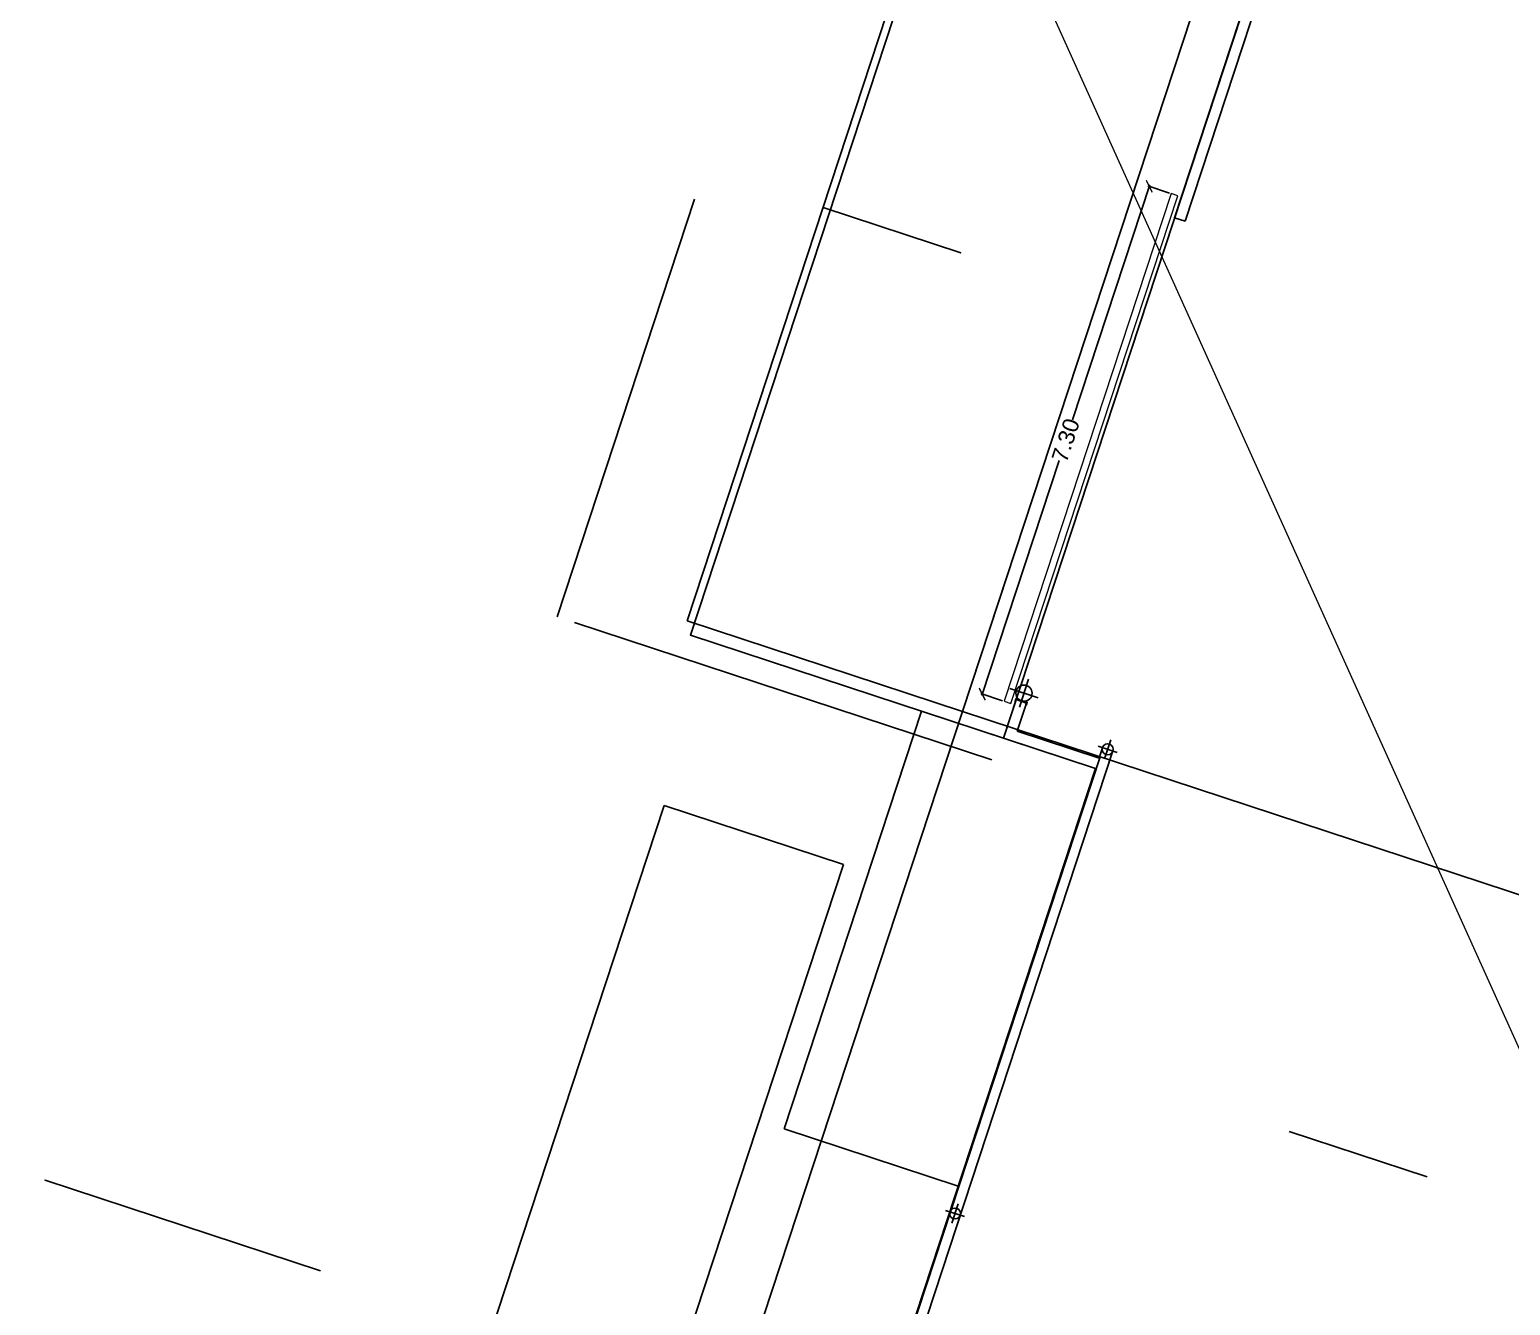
# Model space of a CAD drawing. Header units: metres. Extents: x 2 to 659295185, y -28 to 1124222152.
# Drawn here: x 654495.93 to 654516.15, y 1123394.4 to 1123411.81 of the extents above; entities that cross this region are included whole.
import ezdxf

# ---------------------------------------------------------------- set-up
doc = ezdxf.new("R2010")
doc.units = ezdxf.units.M
doc.header["$MEASUREMENT"] = 0
doc.linetypes.add('ACAD_ISO03W100', pattern=[30, 12, -18])
doc.layers.get('0').update_dxf_attribs({"linetype": 'CONTINUOUS'})
doc.layers.add('acera', color=32, linetype='CONTINUOUS', lineweight=20)
for name, color, linetype in [('Acotado', 7, 'CONTINUOUS'), ('CURVAS', 2, 'CONTINUOUS'), ('CVL_CURV_G', 42, 'CONTINUOUS'), ('Estructura', 1, 'CONTINUOUS'), ('Gabetero', 8, 'CONTINUOUS'), ('PARED', 7, 'CONTINUOUS'), ('Textura', 8, 'CONTINUOUS'), ('TEXTURA PISO', 251, 'CONTINUOUS'), ('Vista 1', 4, 'CONTINUOUS')]:
    doc.layers.add(name, color=color, linetype=linetype)
doc.styles.add('FORMAT', font='swissl.ttf')
doc.dimstyles.new('1-100', dxfattribs={"dimtxt": 0.22, "dimasz": 0.13, "dimexe": 0.02, "dimexo": 0.02, "dimgap": 0.022, "dimtad": 0, "dimzin": 1, "dimdsep": 46, "dimtxsty": 'FORMAT', "dimblk": 'ARCHTICK', "dimcen": 0.02, "dimdle": 0.02, "dimazin": 0, "dimtfac": 1, "dimtofl": 0, "dimtmove": 2, "dimatfit": 3, "dimldrblk": 'ARCHTICK', "dimfxl": 1, "dimtolj": 1, "dimtzin": 1, "dimarcsym": 0})

# ---------------------------------------------------------------- blocks, each defined once
blk = doc.blocks.new('eco 220x220')
at = {"color": 8}
for p, q in [((0, 0.202), (0, -0.202)), ((-0.202, 0), (0.202, 0))]:
    blk.add_line(p, q, dxfattribs=at)
blk.add_circle((0, 0), 0.11)
blk = doc.blocks.new('detalle metalico')
at = {"layer": 'Estructura'}
for points in [[(665221.743, 1123542.564), (665221.743, 1123542.598), (665221.709, 1123542.598), (665221.709, 1123542.604), (665221.749, 1123542.604), (665221.749, 1123542.564), (665221.743, 1123542.564)], [(665221.743, 1123542.482), (665221.743, 1123542.448), (665221.709, 1123542.448), (665221.709, 1123542.442), (665221.749, 1123542.442), (665221.749, 1123542.482), (665221.743, 1123542.482)]]:
    blk.add_lwpolyline(points, dxfattribs=at)
blk.add_lwpolyline([(665221.743, 1123542.448), (665221.737, 1123542.448), (665221.737, 1123542.598), (665221.743, 1123542.598)], close=True, dxfattribs=at)
blk = doc.blocks.new('_ArchTick')
at = {"color": 0, "linetype": 'ByBlock', "const_width": 0.15}
blk.add_lwpolyline([(-0.5, -0.5), (0.5, 0.5)], dxfattribs=at)
blk = doc.blocks.new('*D2358')
at = {"layer": 'Acotado', "color": 0, "lineweight": -2, "transparency": 16777216}
for p, q in [((667552.153, 1123503.59), (667555.529, 1123503.59)), ((667552.173, 1123503.297), (667552.173, 1123503.61)), ((667559.489, 1123503.59), (667556.113, 1123503.59)), ((667559.469, 1123503.297), (667559.469, 1123503.61))]:
    blk.add_line(p, q, dxfattribs=at)
at = {"layer": 'Acotado', "color": 0, "lineweight": -2, "transparency": 16777216, "xscale": 0.13, "yscale": 0.13, "zscale": 0.13, "rotation": 180}
blk.add_blockref('_ArchTick', (667552.173, 1123503.59), dxfattribs=at)
at = {"layer": 'Acotado', "color": 0, "lineweight": -2, "transparency": 16777216, "xscale": 0.13, "yscale": 0.13, "zscale": 0.13}
blk.add_blockref('_ArchTick', (667559.469, 1123503.59), dxfattribs=at)
at = {"layer": 'Acotado', "color": 0, "transparency": 16777216, "insert": (667555.821, 1123503.59), "char_height": 0.22, "attachment_point": 5, "style": 'FORMAT'}
blk.add_mtext('\\A1;7.30', dxfattribs=at)
blk = doc.blocks.new('A$C3CBB7903')
for p, q in [((-3.695, 14.119), (-1.205, 14.776)), ((-1.205, 14.776), (1.853, 3.171)), ((-3.695, 14.119), (-0.638, 2.515)), ((-0.638, 2.515), (1.853, 3.171)), ((1.355, 2.118), (1.355, 3.04)), ((1.739, 2.283), (1.739, 3.142)), ((1.154, 2.319), (1.154, 2.988)), ((-0.141, 2.118), (-0.141, 2.646)), ((0.06, 2.319), (0.06, 2.699)), ((0.06, 2.648), (0.297, 2.648)), ((0.297, 2.648), (0.261, 2.648)), ((0.918, 2.648), (0.953, 2.648)), ((1.154, 2.648), (0.918, 2.648)), ((-0.524, 2.283), (-0.524, 2.545)), ((0.44, 2.556), (0.06, 2.556)), ((0.243, 2.556), (0.44, 2.556)), ((0.775, 2.556), (1.154, 2.556)), ((0.972, 2.556), (0.775, 2.556)), ((-0.141, 2.283), (-0.524, 2.283)), ((0.607, 2.319), (0.06, 2.319)), ((0.607, 2.319), (1.154, 2.319)), ((1.355, 2.283), (1.739, 2.283)), ((-0.655, 2.146), (-0.591, 2.21)), ((-0.655, 0.812), (-0.655, 2.146)), ((-0.591, 0.749), (-0.591, 2.21)), ((-0.591, 2.21), (-0.527, 2.21)), ((-0.527, 2.21), (-0.143, 2.21)), ((0.607, 2.118), (-0.524, 2.118)), ((-0.524, 0.656), (-0.524, 2.118)), ((-0.36, 2.027), (0.607, 2.027)), ((-0.36, 0.447), (-0.36, 2.027)), ((0.607, 2.118), (1.739, 2.118)), ((1.575, 2.027), (0.607, 2.027)), ((1.741, 2.21), (1.358, 2.21)), ((1.575, 0.447), (1.575, 2.027)), ((1.739, 0.656), (1.739, 2.118)), ((1.806, 2.21), (1.741, 2.21)), ((1.869, 2.146), (1.806, 2.21)), ((1.806, 0.749), (1.806, 2.21)), ((1.869, 0.812), (1.869, 2.146)), ((-0.477, 1.866), (-0.461, 1.882)), ((-0.477, 1.439), (-0.477, 1.866)), ((-0.461, 1.882), (-0.406, 1.882)), ((-0.406, 1.882), (-0.39, 1.866)), ((-0.39, 1.866), (-0.39, 1.439)), ((1.621, 1.882), (1.605, 1.866)), ((1.605, 1.866), (1.605, 1.439)), ((1.676, 1.882), (1.621, 1.882)), ((1.691, 1.866), (1.676, 1.882)), ((1.691, 1.439), (1.691, 1.866)), ((-0.461, 1.423), (-0.477, 1.439)), ((-0.406, 1.423), (-0.461, 1.423)), ((-0.39, 1.439), (-0.406, 1.423)), ((-0.031, 1.516), (0.607, 1.516)), ((-0.031, 1.436), (0.607, 1.436)), ((1.246, 1.516), (0.607, 1.516)), ((1.246, 1.436), (0.607, 1.436)), ((1.605, 1.439), (1.621, 1.423)), ((1.621, 1.423), (1.676, 1.423)), ((1.676, 1.423), (1.691, 1.439)), ((-0.36, 1.233), (-0.524, 1.233)), ((-0.031, 1.357), (0.607, 1.357)), ((-0.031, 1.278), (0.607, 1.278)), ((1.246, 1.357), (0.607, 1.357)), ((1.246, 1.278), (0.607, 1.278)), ((1.575, 1.233), (1.739, 1.233)), ((-0.465, 1.198), (-0.481, 1.182)), ((-0.481, 0.675), (-0.481, 1.182)), ((-0.465, 1.198), (-0.406, 1.198)), ((-0.39, 1.182), (-0.406, 1.198)), ((-0.39, 1.182), (-0.39, 0.761)), ((-0.031, 1.199), (0.607, 1.199)), ((-0.031, 1.12), (0.607, 1.12)), ((-0.031, 1.04), (0.607, 1.04)), ((1.246, 1.199), (0.607, 1.199)), ((1.246, 1.12), (0.607, 1.12)), ((1.246, 1.04), (0.607, 1.04)), ((1.605, 1.182), (1.621, 1.198)), ((1.605, 1.182), (1.605, 0.761)), ((1.68, 1.198), (1.621, 1.198)), ((1.68, 1.198), (1.696, 1.182)), ((1.696, 0.675), (1.696, 1.182)), ((-0.655, 0.812), (-0.591, 0.749)), ((-0.031, 0.961), (0.607, 0.961)), ((-0.031, 0.882), (0.607, 0.882)), ((1.246, 0.961), (0.607, 0.961)), ((1.246, 0.882), (0.607, 0.882)), ((1.869, 0.812), (1.806, 0.749)), ((-0.53, 0.64), (-0.593, 0.526)), ((-0.527, 0.749), (-0.591, 0.749)), ((-0.577, 0.709), (-0.524, 0.709)), ((-0.577, 0.555), (-0.577, 0.709)), ((-0.532, 0.496), (-0.459, 0.629)), ((-0.498, 0.64), (-0.468, 0.701)), ((-0.497, 0.64), (-0.491, 0.634)), ((-0.491, 0.633), (-0.464, 0.692)), ((-0.49, 0.447), (-0.39, 0.648)), ((-0.468, 0.701), (-0.382, 0.767)), ((-0.464, 0.692), (-0.38, 0.751)), ((-0.39, 0.744), (-0.39, 0.643)), ((-0.384, 0.547), (-0.39, 0.648)), ((-0.379, 0.752), (-0.381, 0.767)), ((-0.031, 0.803), (0.607, 0.803)), ((-0.031, 0.724), (0.607, 0.724)), ((1.246, 0.803), (0.607, 0.803)), ((1.246, 0.724), (0.607, 0.724)), ((1.594, 0.752), (1.596, 0.767)), ((1.679, 0.692), (1.595, 0.751)), ((1.683, 0.701), (1.597, 0.767)), ((1.599, 0.547), (1.605, 0.648)), ((1.605, 0.744), (1.605, 0.643)), ((1.705, 0.447), (1.605, 0.648)), ((1.746, 0.496), (1.674, 0.629)), ((1.706, 0.633), (1.679, 0.692)), ((1.712, 0.64), (1.683, 0.701)), ((1.712, 0.64), (1.705, 0.634)), ((1.792, 0.709), (1.739, 0.709)), ((1.741, 0.749), (1.806, 0.749)), ((1.745, 0.64), (1.808, 0.526)), ((1.792, 0.555), (1.792, 0.709)), ((-0.577, 0.456), (-0.577, 0.492)), ((-0.563, 0.456), (-0.577, 0.456)), ((-0.57, 0.521), (-0.561, 0.542)), ((-0.57, 0.52), (-0.564, 0.457)), ((-0.564, 0.457), (-0.507, 0.4)), ((-0.553, 0.536), (-0.561, 0.544)), ((-0.561, 0.518), (-0.553, 0.536)), ((-0.556, 0.5), (-0.561, 0.518)), ((-0.557, 0.463), (-0.557, 0.5)), ((-0.507, 0.407), (-0.557, 0.463)), ((-0.524, 0.456), (-0.55, 0.456)), ((-0.524, 0.427), (-0.524, 0.509)), ((-0.524, 0.173), (-0.524, 0.418)), ((-0.506, 0.4), (-0.506, 0.407)), ((-0.481, 0.525), (-0.481, 0.589)), ((-0.481, 0.525), (-0.467, 0.517)), ((-0.451, 0.525), (-0.467, 0.517)), ((-0.36, 0.53), (0.607, 0.53)), ((1.575, 0.53), (0.607, 0.53)), ((1.666, 0.525), (1.682, 0.517)), ((1.696, 0.525), (1.682, 0.517)), ((1.696, 0.525), (1.696, 0.589)), ((1.721, 0.4), (1.721, 0.407)), ((1.722, 0.407), (1.771, 0.463)), ((1.778, 0.457), (1.722, 0.4)), ((1.739, 0.427), (1.739, 0.509)), ((1.739, 0.456), (1.764, 0.456)), ((1.739, 0.173), (1.739, 0.418)), ((1.768, 0.536), (1.775, 0.544)), ((1.775, 0.518), (1.768, 0.536)), ((1.771, 0.5), (1.775, 0.518)), ((1.771, 0.463), (1.771, 0.5)), ((1.785, 0.521), (1.775, 0.542)), ((1.777, 0.456), (1.792, 0.456)), ((1.785, 0.52), (1.778, 0.457)), ((1.792, 0.456), (1.792, 0.492)), ((-0.671, 0.338), (-0.607, 0.402)), ((-0.671, 0.338), (-0.671, 0.063)), ((-0.524, 0.402), (-0.607, 0.402)), ((0.607, 0.329), (-0.241, 0.329)), ((0.607, 0.329), (1.456, 0.329)), ((1.739, 0.402), (1.822, 0.402)), ((1.885, 0.338), (1.822, 0.402)), ((1.885, 0.338), (1.885, 0.063)), ((-0.607, 0), (-0.671, 0.063)), ((0.607, 0), (-0.607, 0)), ((-0.461, 0.11), (-0.524, 0.173)), ((0.607, 0.11), (-0.461, 0.11)), ((0.607, 0.199), (-0.241, 0.199)), ((-0.188, 0.199), (-0.188, 0.144)), ((-0.188, 0.144), (0.075, 0.144)), ((-0.161, 0.144), (-0.151, 0.134)), ((-0.151, 0.134), (0.047, 0.134)), ((0.047, 0.134), (0.057, 0.144)), ((0.075, 0.144), (0.075, 0.199)), ((0.607, 0.199), (1.456, 0.199)), ((0.607, 0.11), (1.676, 0.11)), ((0.607, 0), (1.822, 0)), ((1.139, 0.144), (1.139, 0.199)), ((1.402, 0.144), (1.139, 0.144)), ((1.168, 0.134), (1.157, 0.144)), ((1.365, 0.134), (1.168, 0.134)), ((1.376, 0.144), (1.365, 0.134)), ((1.402, 0.199), (1.402, 0.144)), ((1.676, 0.11), (1.739, 0.173)), ((1.822, 0), (1.885, 0.063))]:
    blk.add_line(p, q)
for centre, radius, start, end in [((0.59, 3.003), 0.484, 272.0943, 355.5579), ((0.625, 3.003), 0.484, 212.839, 267.9057), ((-0.594, 1.799), 0.327, 44.2287, 77.695), ((1.809, 1.799), 0.327, 102.305, 135.7713), ((-0.494, 0.636), 0.0361, 68.4256, 175.0388), ((-0.494, 0.636), 0.0361, 313.745, 58.3959), ((1.709, 0.636), 0.0361, 121.6041, 226.255), ((1.709, 0.636), 0.0361, 4.9612, 111.5744), ((-0.557, 0.522), 0.0365, 173.8171, 254.0025), ((-0.557, 0.522), 0.0365, 270.0651, 313.8576), ((-0.241, 0.447), 0.249, 180, 270), ((-0.265, 0.547), 0.119, 180, 217.2027), ((-0.241, 0.447), 0.119, 180, 270), ((1.456, 0.447), 0.249, 270, 0), ((1.456, 0.447), 0.119, 270, 0), ((1.48, 0.547), 0.119, 322.7973, 0), ((1.771, 0.522), 0.0365, 226.1424, 269.9349), ((1.771, 0.522), 0.0365, 285.9975, 6.1829)]:
    blk.add_arc(centre, radius, start, end)
blk = doc.blocks.new('A$C562C02F1')
at = {"layer": 'acera'}
blk.add_lwpolyline([(-7.894, 0.225), (-15.19, 0.225), (-15.19, 0.125), (-7.894, 0.125)], close=True, dxfattribs=at)
at = {"layer": 'CVL_CURV_G', "color": 7}
blk.add_lwpolyline([(-15.67, 0.075), (-15.67, 4.575), (-4.67, 4.575), (-4.67, 14.577), (-0.075, 14.577), (-0.076, 0.075)], close=True, dxfattribs=at)
at = {"layer": 'Gabetero', "linetype": 'ACAD_ISO03W100', "ltscale": 0.5}
blk.add_lwpolyline([(-16, 0.131), (-16, 6.38), (-5, 6.38), (-5, 14.577)], dxfattribs=at)
at = {"layer": 'PARED'}
for p, q in [((-15.67, 1.251), (-21.67, 1.251)), ((-21.67, 1.251), (-21.67, -1.249)), ((-15.67, -1.249), (-15.67, 1.251)), ((-15.67, -1.249), (-15.67, 0.075)), ((-15.116, 0.075), (-15.67, 0.075)), ((-0.116, 0.075), (-8.194, 0.075)), ((-8.194, -0.075), (-8.194, 0.075)), ((-15.52, -1.249), (-15.52, -0.075)), ((-15.116, -0.075), (-15.52, -0.075)), ((-0.116, -0.075), (-8.194, -0.075)), ((-35.36, -1.249), (-15.67, -1.249)), ((-35.36, -1.399), (-15.37, -1.399)), ((-15.52, -1.249), (-15.37, -1.249))]:
    blk.add_line(p, q, dxfattribs=at)
at = {"xscale": -1, "rotation": 180}
blk.add_blockref('detalle metalico', (-665236.853, 1123542.523), dxfattribs=at)
at = {"layer": 'Estructura', "rotation": 270}
blk.add_blockref('eco 220x220', (-15, 0), dxfattribs=at)
blk.add_blockref('eco 220x220', (-15, 0), dxfattribs=at)
at = {"layer": 'Estructura', "xscale": 0.6818181818181818, "yscale": 0.6818181818181818, "zscale": 0.6818181818181818, "rotation": 270}
for p in [(-22.04, -1.324), (-15.37, -1.324)]:
    blk.add_blockref('eco 220x220', p, dxfattribs=at)
at = {"layer": 'Textura', "extrusion": (-4.01613e-29, 1.98595e-08, 1), "rotation": 255.2404454788687}
blk.add_blockref('A$C3CBB7903', (-32.587, 4.211, 0), dxfattribs=at)
at = {"layer": 'Acotado'}
dim = blk.add_linear_dim(base=(-15.19, 0.539), p1=(-7.894, 0.225), p2=(-15.19, 0.225), dimstyle='1-100', dxfattribs=at)
dim.commit()
dim.dimension.update_dxf_attribs({"geometry": '*D2358', "text_midpoint": (-11.542, 0.539), "insert": (-667567.363, -1123503.052)})

msp = doc.modelspace()

# ---------------------------------------------------------------- linework, layer by layer
at = {"flags": 128}
for points in [[(654498.022, 1123395.4866), (654496.1415, 1123396.1053)], [(654499.9025, 1123394.8678), (654498.022, 1123395.4866)]]:
    msp.add_lwpolyline(points, close=True, dxfattribs=at)
msp.add_lwpolyline([(654498.022, 1123395.4866), (654499.9025, 1123394.8678)], dxfattribs=at)
at = {"layer": 'CURVAS', "lineweight": 0}
msp.add_lwpolyline([(654523, 1123230), (654349, 1123277), (654543, 1123924), (654601, 1123889), (654601, 1123826), (654687, 1123450), (654509, 1123414), (654592, 1123230), (654523, 1123230)], dxfattribs=at)
at = {"layer": 'PARED', "flags": 128}
msp.add_lwpolyline([(654504.3308, 1123382.9904), (654510.5463, 1123401.8809)], dxfattribs=at)
msp.add_lwpolyline([(654504.3308, 1123382.9904), (654510.5463, 1123401.8809)], dxfattribs=at)
msp.add_lwpolyline([(654504.3308, 1123382.9904), (654510.5463, 1123401.8809)], dxfattribs=at)
at = {"layer": 'TEXTURA PISO', "flags": 128}
msp.add_lwpolyline([(654506.761, 1123409.3786), (654508.6414, 1123408.7598), (654506.761, 1123409.3786)], close=True, dxfattribs=at)
for points in [[(654508.6658, 1123402.4996), (654509.2845, 1123404.3801)], [(654508.6658, 1123402.4996), (654509.2845, 1123404.3801)], [(654513.1272, 1123396.7688), (654515.0077, 1123396.1501)]]:
    msp.add_lwpolyline(points, dxfattribs=at)
at = {"layer": 'Vista 1', "flags": 128}
for points in [[(654508.6658, 1123402.4996), (654512.9969, 1123415.6631)], [(654504.9048, 1123403.7371), (654508.6171, 1123415.0201)], [(654504.9048, 1123403.7371), (654508.6171, 1123415.0201)], [(654504.9048, 1123403.7371), (654508.6658, 1123402.4996)], [(654508.6658, 1123402.4996), (654502.4503, 1123383.6092)], [(654508.6658, 1123402.4996), (654520.0342, 1123398.7591)]]:
    msp.add_lwpolyline(points, dxfattribs=at)

# ---------------------------------------------------------------- block references
at = {"color": 5, "extrusion": (0, 0, -1), "xscale": -1, "rotation": 288.2124472151277}
msp.add_blockref('A$C562C02F1', (-654514.1933, 1123416.9989), dxfattribs=at)

doc.saveas('drawing.dxf')
